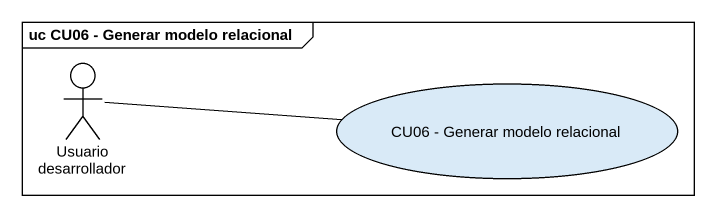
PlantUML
@startuml
mainframe uc CU06 - Generar modelo relacional
actor "Usuario desarrollador" as Usuario_desarrollador
usecase "CU06 - Generar modelo relacional" as CU06_Generar_modelo
Usuario_desarrollador -right- CU06_Generar_modelo
@enduml
